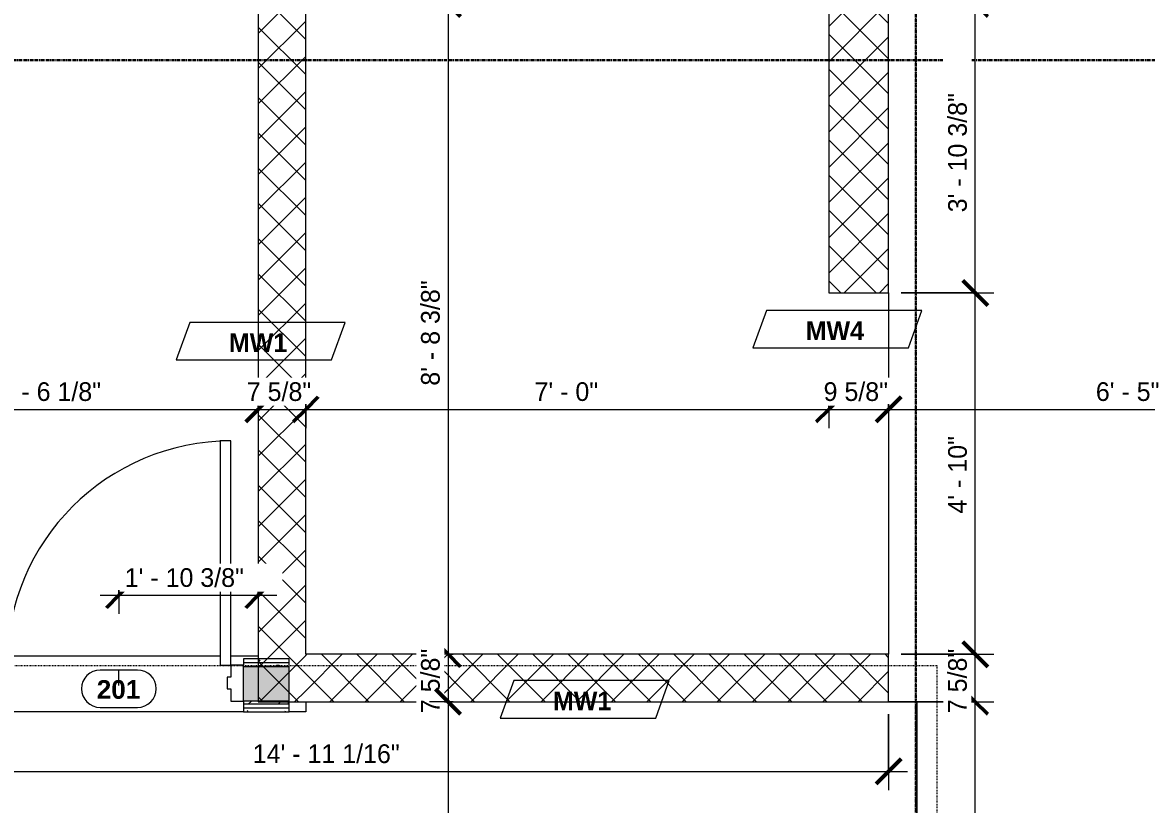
# Model space of a CAD drawing. Header units: inches. Extents: x -4058 to -1781, y 9814 to 12289.
# Drawn here: x -3624.8 to -3444.3, y 11415.7 to 11541.2 of the extents above; entities that cross this region are included whole.
import ezdxf

# ---------------------------------------------------------------- set-up
doc = ezdxf.new("R2010")
doc.units = ezdxf.units.IN
doc.header["$MEASUREMENT"] = 0
for name, pattern in [('Dash_2_', [0.25, 0.125, -0.125]), ('Grid Line 1_2_', [0.875, 0.5, -0.125, 0.125, -0.125]), ('Grid Line 1_2__2_', [0.875, 0.5, -0.125, 0.125, -0.125])]:
    doc.linetypes.add(name, pattern=pattern)
for name, color, linetype, lineweight in [('0-1', 7, 'Continuous', 5), ('0-4', 55, 'Continuous', 9), ('A-ANNO-DIMS', 211, 'Continuous', 9), ('A-ANNO-DIMS-32', 211, 'Continuous', 9), ('A-DOOR-1', 7, 'Continuous', 9), ('A-DOOR-FRAM-1', 7, 'Continuous', 9), ('A-DOOR-IDEN', 31, 'Continuous', 9), ('A-FLOR-1', 7, 'Continuous', 9), ('A-WALL-1', 7, 'Continuous', 9), ('A-WALL-IDEN', 211, 'Continuous', 9), ('A-WALL-PATT-1', 9, 'Continuous', 9), ('G-ANNO-SYMB-4', 111, 'Dash_2_', 9), ('I-WALL-2', 7, 'Continuous', 9), ('S-FNDN-1', 7, 'Continuous', 9), ('S-GRID-1', 1, 'Grid Line 1_2_', 9), ('S-GRID-2', 1, 'Grid Line 1_2__2_', 30)]:
    doc.layers.add(name, color=color, linetype=linetype, lineweight=lineweight)
doc.styles.add('Arial_B', font='arialbd.ttf', dxfattribs={"height": 3})
doc.styles.add('Century Gothic', font='ufonts.com_century-gothic.ttf', dxfattribs={"height": 3})
doc.styles.add('Century Gothic_B_1', font='GOTHICB.TTF', dxfattribs={"height": 3})
doc.dimstyles.new('THE_DIMENSION_STRING_5', dxfattribs={"dimscale": 12, "dimtxt": 3.132505, "dimasz": 0.333333, "dimexe": 0.25, "dimexo": 0.166667, "dimgap": 0.041667, "dimtad": 1, "dimdec": 4, "dimrnd": 0.0625, "dimzin": 3, "dimdsep": 46, "dimlunit": 4, "dimtxsty": 'Century Gothic', "dimblk1": 'OBLIQUE', "dimblk2": 'OBLIQUE', "dimsah": 1, "dimcen": 0.09, "dimdle": 0.25, "dimazin": 0, "dimtfac": 1, "dimtdec": 4, "dimtix": 1, "dimtmove": 0, "dimatfit": 3, "dimfxl": 1, "dimtvp": 1, "dimtfill": 1, "dimfrac": 2, "dimtolj": 1, "dimtzin": 0, "dimarcsym": 2})
pattern_1 = [(0, (0, 0), (10.24, 2.56), [0.422, -7.258, 0.422, -7.258, -40.96]), (0, (0, 0), (10.24, 2.56), [-15.36, 0.422, -14.938, 0.422, -7.258, -17.92]), (0, (0, 0), (10.24, 2.56), [-38.4, 0.422, -4.698, 0.422, -12.378]), (120, (3.84, 1.28), (-7.33702503, 7.58810013), [0.422, -7.258, 0.422, -7.258, -40.96]), (120, (3.84, 1.28), (-7.33702503, 7.58810013), [-15.36, 0.422, -14.938, 0.422, -7.258, -17.92]), (120, (3.84, 1.28), (-7.33702503, 7.58810013), [-38.4, 0.422, -4.698, 0.422, -12.378]), (240, (5.12, 6.4), (-2.90297497, -10.14810013), [0.422, -7.258, 0.422, -7.258, -40.96]), (240, (5.12, 6.4), (-2.90297497, -10.14810013), [-15.36, 0.422, -14.938, 0.422, -7.258, -17.92]), (240, (5.12, 6.4), (-2.90297497, -10.14810013), [-38.4, 0.422, -4.698, 0.422, -12.378])]
pattern_2 = [(45, (0, 0), (-2.8284271, 2.8284271), []), (135, (0, 0), (-2.8284271, -2.8284271), [])]

# ---------------------------------------------------------------- blocks, each defined once
blk = doc.blocks.new('CTR - 1st Phase - Shell_rvt-1-UNIT PLANS - 2ND FLOOR')
at = {"layer": 'A-FLOR-1'}
for p, q in [((-3485.7, 11497.81), (-3485.7, 11439.81)), ((-3579.32, 11432.19), (-3579.32, 11430.56)), ((-3481.17, 11432.19), (-3485.7, 11432.19)), ((-3485.7, 11432.19), (-3481.17, 11432.19)), ((-3481.17, 11369.86), (-3481.17, 11432.19)), ((-3481.17, 11432.19), (-3481.17, 11369.86)), ((-3589.32, 11430.56), (-3629.32, 11430.56)), ((-3579.32, 11430.56), (-3581.95, 11430.56))]:
    blk.add_line(p, q, dxfattribs=at)
at = {"layer": 'S-GRID-1'}
for p, q in [((-3481.32, 9836.18), (-3481.32, 12273)), ((-1781.27, 11535.19), (-4041.78, 11535.19))]:
    blk.add_line(p, q, dxfattribs=at)
blk = doc.blocks.new('HOLLOW METAL - STAIR DOOR 3-0 x 7-0-2683074-UNIT PLANS - 2ND FLOOR')
at = {"layer": 'A-DOOR-1'}
for p, q in [((18, 39.5), (16.25, 39.5)), ((16.25, 39.5), (16.25, 3.5)), ((18, 3.5), (18, 39.5)), ((16.25, 3.5), (18, 3.5))]:
    blk.add_line(p, q, dxfattribs=at)
blk.add_arc((18, 3.5), 36, 90, 180, dxfattribs=at)
at = {"layer": 'A-DOOR-FRAM-1'}
for p, q in [((-18, 3.5), (-20, 3.5)), ((-20, 3.5), (-20, -2.25)), ((-18, 1.5625), (-18, 3.5)), ((18, 3.5), (18, 1.5625)), ((20, 3.5), (18, 3.5)), ((20, -2.25), (20, 3.5)), ((-17.375, 1.5625), (-18, 1.5625)), ((-17.375, -0.3125), (-17.375, 1.5625)), ((18, 1.5625), (17.375, 1.5625)), ((17.375, 1.5625), (17.375, -0.3125)), ((-18, -2.25), (-18, -0.3125)), ((-18, -0.3125), (-17.375, -0.3125)), ((17.375, -0.3125), (18, -0.3125)), ((18, -0.3125), (18, -2.25)), ((-20, -2.25), (-18, -2.25)), ((18, -2.25), (20, -2.25))]:
    blk.add_line(p, q, dxfattribs=at)
blk = doc.blocks.new('CTR - 1st Phase -Stairs _ Elevators_rvt-1-UNIT PLANS - 2ND FLOOR')
at = {"layer": 'A-WALL-PATT-1'}
h = blk.add_hatch(dxfattribs=at)
h.set_pattern_fill('FP_1', color=256, style=0, pattern_type=2)
h.set_pattern_definition(pattern_1)
h.paths.add_polyline_path([(-3823.82, 11438.44), (-3629.32, 11438.44), (-3629.32, 11439.06), (-3823.82, 11439.06)], flags=0)
h.paths.add_polyline_path([(-3589.32, 11438.44), (-3581.95, 11438.44), (-3581.95, 11439.06), (-3589.32, 11439.06)], flags=0)
h = blk.add_hatch(dxfattribs=at)
h.set_pattern_fill('FP_1', color=256, style=0, pattern_type=2)
h.set_pattern_definition(pattern_1)
h.paths.add_polyline_path([(-3823.82, 11437.81), (-3629.32, 11437.81), (-3629.32, 11438.44), (-3823.82, 11438.44)], flags=0)
h.paths.add_polyline_path([(-3589.32, 11437.81), (-3581.95, 11437.81), (-3581.95, 11438.44), (-3589.32, 11438.44), (-3589.32, 11438.06)], flags=0)
h = blk.add_hatch(dxfattribs=at)
h.set_pattern_fill('FP_5', color=256, style=0, pattern_type=2)
h.set_pattern_definition([(161.57, (0.16, 0.16), (-1.279773737, -0.000426766), [0, -9.107, 1.011, 0]), (18.43, (-0.16, 0.16), (-1.279773737, 0.000426766), [0, -9.107, 1.011, 0]), (108.43, (0.16, 0.16), (0.639452382, -3.199964008), [3.035, -7.083]), (71.57, (-0.16, 0.16), (0.639452382, 3.199964008), [3.035, -7.083])])
h.paths.add_polyline_path([(-3823.82, 11432.31), (-3629.32, 11432.31), (-3629.32, 11437.81), (-3823.82, 11437.81), (-3823.82, 11436.36)], flags=0)
h.paths.add_polyline_path([(-3589.32, 11432.31), (-3581.95, 11432.31), (-3581.95, 11437.81), (-3589.32, 11437.81), (-3589.32, 11434.25)], flags=0)
h = blk.add_hatch(dxfattribs=at)
h.set_pattern_fill('FP_33', color=256, style=0, pattern_type=2)
h.set_pattern_definition([(45, (0, 0), (-3.1678384, 3.1678384), []), (45, (0, 4.8), (-3.1678384, 3.1678384), [])])
h.paths.add_polyline_path([(-3823.82, 11431.81), (-3629.32, 11431.81), (-3629.32, 11432.31), (-3823.82, 11432.31)], flags=0)
h.paths.add_polyline_path([(-3589.32, 11431.81), (-3581.95, 11431.81), (-3581.95, 11432.31), (-3589.32, 11432.31)], flags=0)
h = blk.add_hatch(dxfattribs=at)
h.set_pattern_fill('FP_1', color=256, style=0, pattern_type=2)
h.set_pattern_definition(pattern_1)
h.paths.add_polyline_path([(-3823.82, 11431.19), (-3629.32, 11431.19), (-3629.32, 11431.81), (-3823.82, 11431.81)], flags=0)
h.paths.add_polyline_path([(-3589.32, 11431.19), (-3581.95, 11431.19), (-3581.95, 11431.81), (-3589.32, 11431.81)], flags=0)
h = blk.add_hatch(dxfattribs=at)
h.set_pattern_fill('FP_1', color=256, style=0, pattern_type=2)
h.set_pattern_definition(pattern_1)
h.paths.add_polyline_path([(-3823.82, 11430.56), (-3629.32, 11430.56), (-3629.32, 11431.19), (-3823.82, 11431.19)], flags=0)
h.paths.add_polyline_path([(-3589.32, 11430.56), (-3581.95, 11430.56), (-3581.95, 11431.19), (-3589.32, 11431.19)], flags=0)
at = {"layer": 'A-FLOR-1'}
for p, q in [((-3684.32, 11439.56), (-3593.07, 11439.56)), ((-3591.32, 11439.56), (-3586.95, 11439.56))]:
    blk.add_line(p, q, dxfattribs=at)
at = {"layer": 'A-WALL-1'}
for p, q in [((-3581.95, 11438.44), (-3589.32, 11438.44)), ((-3581.95, 11437.81), (-3589.32, 11437.81)), ((-3581.95, 11432.31), (-3589.32, 11432.31)), ((-3581.95, 11431.81), (-3589.32, 11431.81)), ((-3581.95, 11431.19), (-3589.32, 11431.19))]:
    blk.add_line(p, q, dxfattribs=at)
at = {"layer": 'I-WALL-2'}
for p, q in [((-3581.95, 11439.06), (-3589.32, 11439.06)), ((-3589.32, 11439.06), (-3589.32, 11438.06)), ((-3581.95, 11430.56), (-3581.95, 11439.06)), ((-3589.32, 11432.31), (-3589.32, 11430.56)), ((-3589.32, 11430.56), (-3581.95, 11430.56))]:
    blk.add_line(p, q, dxfattribs=at)
at = {"layer": '0-4'}
blk.add_blockref('HOLLOW METAL - STAIR DOOR 3-0 x 7-0-2683074-UNIT PLANS - 2ND FLOOR', (-3609.32, 11434.56), dxfattribs=at)
blk = doc.blocks.new('CTR - 1st Phase - Structure_rvt-1-UNIT PLANS - 2ND FLOOR')
at = {"layer": 'A-WALL-PATT-1'}
h = blk.add_hatch(dxfattribs=at)
h.set_pattern_fill('FP_35', color=256, style=0, pattern_type=2)
h.set_pattern_definition(pattern_2)
h.paths.add_polyline_path([(-3495.32, 11432.19), (-3485.7, 11432.19), (-3485.7, 11439.81), (-3495.32, 11439.81)], flags=0)
h.paths.add_polyline_path([(-3495.32, 11497.81), (-3485.7, 11497.81), (-3485.7, 11551.81), (-3495.32, 11551.81), (-3495.32, 11529.9)], flags=0)
h = blk.add_hatch(dxfattribs=at)
h.set_pattern_fill('FP_35', color=256, style=0, pattern_type=2)
h.set_pattern_definition(pattern_2)
h.paths.add_polyline_path([(-3586.95, 11432.19), (-3579.32, 11432.19), (-3579.32, 11544.19), (-3586.95, 11544.19), (-3586.95, 11492.48)], flags=0)
h = blk.add_hatch(dxfattribs=at)
h.set_pattern_fill('FP_35', color=256, style=0, pattern_type=2)
h.set_pattern_definition(pattern_2)
h.paths.add_polyline_path([(-3579.32, 11432.19), (-3495.32, 11432.19), (-3495.32, 11439.81), (-3579.32, 11439.81)], flags=0)
at = {"layer": 'A-WALL-1'}
for p, q in [((-3586.95, 11544.19), (-3586.95, 11432.19)), ((-3579.32, 11439.81), (-3579.32, 11544.19)), ((-3495.32, 11439.81), (-3579.32, 11439.81)), ((-3586.95, 11432.19), (-3579.32, 11432.19)), ((-3579.32, 11432.19), (-3495.32, 11432.19))]:
    blk.add_line(p, q, dxfattribs=at)
at = {"layer": 'S-FNDN-1'}
for p, q in [((-3485.7, 11497.81), (-3485.7, 11551.81)), ((-3495.32, 11544.19), (-3495.32, 11497.81)), ((-3495.32, 11497.81), (-3485.7, 11497.81)), ((-3485.7, 11439.81), (-3495.32, 11439.81)), ((-3485.7, 11432.19), (-3485.7, 11439.81)), ((-3495.32, 11432.19), (-3485.7, 11432.19))]:
    blk.add_line(p, q, dxfattribs=at)
at = {"layer": 'S-GRID-2'}
for p, q in [((-3481.32, 9814.03), (-3481.32, 12247.5)), ((-1781.27, 11535.19), (-4041.78, 11535.19))]:
    blk.add_line(p, q, dxfattribs=at)
blk = doc.blocks.new('Wall Tag - Arch Wall-3956453-UNIT PLANS - 2ND FLOOR')
at = {"layer": 'A-WALL-IDEN'}
for p, q in [((-0.3561, 0.0937), (-0.4244, -0.0937)), ((0.4244, 0.0937), (-0.3561, 0.0937)), ((0.3561, -0.0937), (0.4244, 0.0937)), ((-0.4244, -0.0937), (0.3561, -0.0937))]:
    blk.add_line(p, q, dxfattribs=at)
blk = doc.blocks.new('DIMBLOCK1101-UNIT PLANS - 2ND FLOOR')
at = {"layer": 'A-ANNO-DIMS-32', "lineweight": 50}
for p, q in [((-3471.8, 11432.19), (-3473.8, 11434.19)), ((-3471.8, 11432.19), (-3469.8, 11430.19)), ((-3471.8, 11368.74), (-3473.8, 11370.74)), ((-3471.8, 11368.74), (-3469.8, 11366.74))]:
    blk.add_line(p, q, dxfattribs=at)
at = {"layer": 'A-ANNO-DIMS-32'}
for p, q in [((-3483.7, 11432.19), (-3468.8, 11432.19)), ((-3471.8, 11432.19), (-3483.7, 11432.19)), ((-3471.8, 11368.74), (-3471.8, 11432.19)), ((-3481.67, 11368.74), (-3468.8, 11368.74)), ((-3471.8, 11368.74), (-3481.67, 11368.74))]:
    blk.add_line(p, q, dxfattribs=at)
at = {"layer": 'A-ANNO-DIMS-32', "color": 0, "insert": (-3476.15, 11390.22), "char_height": 3, "width": 24.5827, "attachment_point": 1, "rotation": 90, "line_spacing_factor": 0.984502, "style": 'Century Gothic', "bg_fill": 3, "box_fill_scale": 1.25, "bg_fill_color": 256, "bg_fill_true_color": 13158600, "bg_fill_transparency": 0}
blk.add_mtext('5\' - 3 7/16"', dxfattribs=at)
blk = doc.blocks.new('_Oblique')
at = {"color": 0, "linetype": 'ByBlock', "lineweight": -2}
blk.add_line((-0.5, -0.5), (0.5, 0.5), dxfattribs=at)
blk = doc.blocks.new('DIMBLOCK1102-UNIT PLANS - 2ND FLOOR')
at = {"layer": 'A-ANNO-DIMS-32', "lineweight": 50}
for p, q in [((-3471.8, 11439.81), (-3473.8, 11441.81)), ((-3471.8, 11439.81), (-3469.8, 11437.81)), ((-3471.8, 11432.19), (-3473.8, 11434.19)), ((-3471.8, 11432.19), (-3469.8, 11430.19))]:
    blk.add_line(p, q, dxfattribs=at)
at = {"layer": 'A-ANNO-DIMS-32'}
for p, q in [((-3483.7, 11439.81), (-3468.8, 11439.81)), ((-3471.8, 11439.81), (-3483.7, 11439.81)), ((-3471.8, 11432.19), (-3471.8, 11439.81)), ((-3483.7, 11432.19), (-3468.8, 11432.19)), ((-3471.8, 11432.19), (-3483.7, 11432.19))]:
    blk.add_line(p, q, dxfattribs=at)
at = {"layer": 'A-ANNO-DIMS-32', "color": 0, "insert": (-3476.15, 11430.36), "char_height": 3, "width": 13.5444, "attachment_point": 1, "rotation": 90, "line_spacing_factor": 0.984502, "style": 'Century Gothic', "bg_fill": 3, "box_fill_scale": 1.25, "bg_fill_color": 256, "bg_fill_true_color": 13158600, "bg_fill_transparency": 0}
blk.add_mtext('7 5/8"', dxfattribs=at)
blk = doc.blocks.new('DIMBLOCK1103-UNIT PLANS - 2ND FLOOR')
at = {"layer": 'A-ANNO-DIMS-32', "lineweight": 50}
for p, q in [((-3471.8, 11497.81), (-3473.8, 11499.81)), ((-3471.8, 11497.81), (-3469.8, 11495.81)), ((-3471.8, 11439.81), (-3473.8, 11441.81)), ((-3471.8, 11439.81), (-3469.8, 11437.81))]:
    blk.add_line(p, q, dxfattribs=at)
at = {"layer": 'A-ANNO-DIMS-32'}
for p, q in [((-3483.7, 11497.81), (-3468.8, 11497.81)), ((-3471.8, 11497.81), (-3483.7, 11497.81)), ((-3471.8, 11439.81), (-3471.8, 11497.81)), ((-3483.7, 11439.81), (-3468.8, 11439.81)), ((-3471.8, 11439.81), (-3483.7, 11439.81))]:
    blk.add_line(p, q, dxfattribs=at)
at = {"layer": 'A-ANNO-DIMS-32', "color": 0, "insert": (-3476.15, 11462.4), "char_height": 3, "width": 15.394, "attachment_point": 1, "rotation": 90, "line_spacing_factor": 0.984502, "style": 'Century Gothic', "bg_fill": 3, "box_fill_scale": 1.25, "bg_fill_color": 256, "bg_fill_true_color": 13158600, "bg_fill_transparency": 0}
blk.add_mtext('4\' - 10"', dxfattribs=at)
blk = doc.blocks.new('DIMBLOCK1104-UNIT PLANS - 2ND FLOOR')
at = {"layer": 'A-ANNO-DIMS-32', "lineweight": 50}
for p, q in [((-3471.8, 11544.19), (-3473.8, 11546.19)), ((-3471.8, 11544.19), (-3469.8, 11542.19)), ((-3471.8, 11497.81), (-3473.8, 11499.81)), ((-3471.8, 11497.81), (-3469.8, 11495.81))]:
    blk.add_line(p, q, dxfattribs=at)
at = {"layer": 'A-ANNO-DIMS-32'}
for p, q in [((-3493.32, 11544.19), (-3468.8, 11544.19)), ((-3471.8, 11544.19), (-3493.32, 11544.19)), ((-3471.8, 11497.81), (-3471.8, 11544.19)), ((-3483.7, 11497.81), (-3468.8, 11497.81)), ((-3471.8, 11497.81), (-3483.7, 11497.81))]:
    blk.add_line(p, q, dxfattribs=at)
at = {"layer": 'A-ANNO-DIMS-32', "color": 0, "insert": (-3476.15, 11510.76), "char_height": 3, "width": 24.5827, "attachment_point": 1, "rotation": 90, "line_spacing_factor": 0.984502, "style": 'Century Gothic', "bg_fill": 3, "box_fill_scale": 1.25, "bg_fill_color": 256, "bg_fill_true_color": 13158600, "bg_fill_transparency": 0}
blk.add_mtext('3\' - 10 3/8"', dxfattribs=at)
blk = doc.blocks.new('DIMBLOCK1131-UNIT PLANS - 2ND FLOOR')
at = {"layer": 'A-ANNO-DIMS-32'}
for p, q in [((-3653.07, 11486.63), (-3653.07, 11476.13)), ((-3653.07, 11479.13), (-3653.07, 11486.63)), ((-3653.07, 11479.13), (-3586.95, 11479.13)), ((-3586.95, 11479.96), (-3586.95, 11476.13)), ((-3586.95, 11479.13), (-3586.95, 11479.96))]:
    blk.add_line(p, q, dxfattribs=at)
at = {"layer": 'A-ANNO-DIMS-32', "lineweight": 50}
for p, q in [((-3653.07, 11479.13), (-3651.07, 11481.13)), ((-3586.95, 11479.13), (-3584.95, 11481.13)), ((-3653.07, 11479.13), (-3655.07, 11477.13)), ((-3586.95, 11479.13), (-3588.95, 11477.13))]:
    blk.add_line(p, q, dxfattribs=at)
at = {"layer": 'A-ANNO-DIMS-32', "color": 0, "insert": (-3629.09, 11483.48), "char_height": 3, "width": 21.7784, "attachment_point": 1, "line_spacing_factor": 0.984502, "style": 'Century Gothic', "bg_fill": 3, "box_fill_scale": 1.25, "bg_fill_color": 256, "bg_fill_true_color": 13158600, "bg_fill_transparency": 0}
blk.add_mtext('5\' - 6 1/8"', dxfattribs=at)
blk = doc.blocks.new('DIMBLOCK1132-UNIT PLANS - 2ND FLOOR')
at = {"layer": 'A-ANNO-DIMS-32', "lineweight": 50}
for p, q in [((-3586.95, 11479.13), (-3584.95, 11481.13)), ((-3579.32, 11479.13), (-3577.32, 11481.13)), ((-3586.95, 11479.13), (-3588.95, 11477.13)), ((-3579.32, 11479.13), (-3581.32, 11477.13))]:
    blk.add_line(p, q, dxfattribs=at)
at = {"layer": 'A-ANNO-DIMS-32'}
for p, q in [((-3586.95, 11479.96), (-3586.95, 11476.13)), ((-3586.95, 11479.13), (-3586.95, 11479.96)), ((-3586.95, 11479.13), (-3579.32, 11479.13)), ((-3579.32, 11479.96), (-3579.32, 11476.13)), ((-3579.32, 11479.13), (-3579.32, 11479.96))]:
    blk.add_line(p, q, dxfattribs=at)
at = {"layer": 'A-ANNO-DIMS-32', "color": 0, "insert": (-3588.78, 11483.48), "char_height": 3, "width": 13.5444, "attachment_point": 1, "line_spacing_factor": 0.984502, "style": 'Century Gothic', "bg_fill": 3, "box_fill_scale": 1.25, "bg_fill_color": 256, "bg_fill_true_color": 13158600, "bg_fill_transparency": 0}
blk.add_mtext('7 5/8"', dxfattribs=at)
blk = doc.blocks.new('DIMBLOCK1133-UNIT PLANS - 2ND FLOOR')
at = {"layer": 'A-ANNO-DIMS-32', "lineweight": 50}
for p, q in [((-3579.32, 11479.13), (-3577.32, 11481.13)), ((-3495.32, 11479.13), (-3493.32, 11481.13)), ((-3579.32, 11479.13), (-3581.32, 11477.13)), ((-3495.32, 11479.13), (-3497.32, 11477.13))]:
    blk.add_line(p, q, dxfattribs=at)
at = {"layer": 'A-ANNO-DIMS-32'}
for p, q in [((-3579.32, 11479.96), (-3579.32, 11476.13)), ((-3579.32, 11479.13), (-3579.32, 11479.96)), ((-3579.32, 11479.13), (-3495.32, 11479.13)), ((-3495.32, 11479.96), (-3495.32, 11476.13)), ((-3495.32, 11479.13), (-3495.32, 11479.96))]:
    blk.add_line(p, q, dxfattribs=at)
at = {"layer": 'A-ANNO-DIMS-32', "color": 0, "insert": (-3542.57, 11483.48), "char_height": 3, "width": 12.5897, "attachment_point": 1, "line_spacing_factor": 0.984502, "style": 'Century Gothic', "bg_fill": 3, "box_fill_scale": 1.25, "bg_fill_color": 256, "bg_fill_true_color": 13158600, "bg_fill_transparency": 0}
blk.add_mtext('7\' - 0"', dxfattribs=at)
blk = doc.blocks.new('DIMBLOCK1134-UNIT PLANS - 2ND FLOOR')
at = {"layer": 'A-ANNO-DIMS-32', "lineweight": 50}
for p, q in [((-3495.32, 11479.13), (-3493.32, 11481.13)), ((-3485.7, 11479.13), (-3483.7, 11481.13)), ((-3495.32, 11479.13), (-3497.32, 11477.13)), ((-3485.7, 11479.13), (-3487.7, 11477.13))]:
    blk.add_line(p, q, dxfattribs=at)
at = {"layer": 'A-ANNO-DIMS-32'}
for p, q in [((-3495.32, 11479.96), (-3495.32, 11476.13)), ((-3495.32, 11479.13), (-3495.32, 11479.96)), ((-3495.32, 11479.13), (-3485.7, 11479.13)), ((-3485.7, 11479.96), (-3485.7, 11476.13)), ((-3485.7, 11479.13), (-3485.7, 11479.96))]:
    blk.add_line(p, q, dxfattribs=at)
at = {"layer": 'A-ANNO-DIMS-32', "color": 0, "insert": (-3496.15, 11483.48), "char_height": 3, "width": 13.5444, "attachment_point": 1, "line_spacing_factor": 0.984502, "style": 'Century Gothic', "bg_fill": 3, "box_fill_scale": 1.25, "bg_fill_color": 256, "bg_fill_true_color": 13158600, "bg_fill_transparency": 0}
blk.add_mtext('9 5/8"', dxfattribs=at)
blk = doc.blocks.new('DIMBLOCK1135-UNIT PLANS - 2ND FLOOR')
at = {"layer": 'A-ANNO-DIMS-32', "lineweight": 50}
for p, q in [((-3485.7, 11479.13), (-3483.7, 11481.13)), ((-3408.67, 11479.13), (-3406.67, 11481.13)), ((-3485.7, 11479.13), (-3487.7, 11477.13)), ((-3408.67, 11479.13), (-3410.67, 11477.13))]:
    blk.add_line(p, q, dxfattribs=at)
at = {"layer": 'A-ANNO-DIMS-32'}
for p, q in [((-3485.7, 11479.96), (-3485.7, 11476.13)), ((-3485.7, 11479.13), (-3485.7, 11479.96)), ((-3485.7, 11479.13), (-3408.67, 11479.13)), ((-3408.67, 11479.96), (-3408.67, 11476.13)), ((-3408.67, 11479.13), (-3408.67, 11479.96))]:
    blk.add_line(p, q, dxfattribs=at)
at = {"layer": 'A-ANNO-DIMS-32', "color": 0, "insert": (-3452.43, 11483.48), "char_height": 3, "width": 12.5897, "attachment_point": 1, "line_spacing_factor": 0.984502, "style": 'Century Gothic', "bg_fill": 3, "box_fill_scale": 1.25, "bg_fill_color": 256, "bg_fill_true_color": 13158600, "bg_fill_transparency": 0}
blk.add_mtext('6\' - 5"', dxfattribs=at)
blk = doc.blocks.new('DIMBLOCK1145-UNIT PLANS - 2ND FLOOR')
at = {"layer": 'A-ANNO-DIMS-32', "lineweight": 50}
for p, q in [((-3556.46, 11544.19), (-3558.46, 11546.19)), ((-3556.46, 11544.19), (-3554.46, 11542.19)), ((-3556.46, 11439.81), (-3558.46, 11441.81)), ((-3556.46, 11439.81), (-3554.46, 11437.81))]:
    blk.add_line(p, q, dxfattribs=at)
at = {"layer": 'A-ANNO-DIMS-32'}
for p, q in [((-3555.63, 11544.19), (-3559.46, 11544.19)), ((-3556.46, 11544.19), (-3556.46, 11439.81)), ((-3556.46, 11544.19), (-3555.63, 11544.19)), ((-3555.63, 11439.81), (-3559.46, 11439.81)), ((-3556.46, 11439.81), (-3555.63, 11439.81))]:
    blk.add_line(p, q, dxfattribs=at)
at = {"layer": 'A-ANNO-DIMS-32', "color": 0, "insert": (-3560.8, 11482.93), "char_height": 3, "width": 21.7784, "attachment_point": 1, "rotation": 90, "line_spacing_factor": 0.984502, "style": 'Century Gothic', "bg_fill": 3, "box_fill_scale": 1.25, "bg_fill_color": 256, "bg_fill_true_color": 13158600, "bg_fill_transparency": 0}
blk.add_mtext('8\' - 8 3/8"', dxfattribs=at)
blk = doc.blocks.new('DIMBLOCK1146-UNIT PLANS - 2ND FLOOR')
at = {"layer": 'A-ANNO-DIMS-32', "lineweight": 50}
for p, q in [((-3556.46, 11439.81), (-3558.46, 11441.81)), ((-3556.46, 11439.81), (-3554.46, 11437.81)), ((-3556.46, 11432.19), (-3558.46, 11434.19)), ((-3556.46, 11432.19), (-3554.46, 11430.19))]:
    blk.add_line(p, q, dxfattribs=at)
at = {"layer": 'A-ANNO-DIMS-32'}
for p, q in [((-3555.63, 11439.81), (-3559.46, 11439.81)), ((-3556.46, 11439.81), (-3556.46, 11432.19)), ((-3556.46, 11439.81), (-3555.63, 11439.81)), ((-3555.63, 11432.19), (-3559.46, 11432.19)), ((-3556.46, 11432.19), (-3555.63, 11432.19))]:
    blk.add_line(p, q, dxfattribs=at)
at = {"layer": 'A-ANNO-DIMS-32', "color": 0, "insert": (-3560.8, 11430.36), "char_height": 3, "width": 13.5444, "attachment_point": 1, "rotation": 90, "line_spacing_factor": 0.984502, "style": 'Century Gothic', "bg_fill": 3, "box_fill_scale": 1.25, "bg_fill_color": 256, "bg_fill_true_color": 13158600, "bg_fill_transparency": 0}
blk.add_mtext('7 5/8"', dxfattribs=at)
blk = doc.blocks.new('DIMBLOCK1147-UNIT PLANS - 2ND FLOOR')
at = {"layer": 'A-ANNO-DIMS-32', "lineweight": 50}
for p, q in [((-3556.46, 11432.19), (-3558.46, 11434.19)), ((-3556.46, 11432.19), (-3554.46, 11430.19)), ((-3556.46, 11368.74), (-3558.46, 11370.74)), ((-3556.46, 11368.74), (-3554.46, 11366.74))]:
    blk.add_line(p, q, dxfattribs=at)
at = {"layer": 'A-ANNO-DIMS-32'}
for p, q in [((-3555.63, 11432.19), (-3559.46, 11432.19)), ((-3556.46, 11432.19), (-3556.46, 11365.74)), ((-3556.46, 11432.19), (-3555.63, 11432.19)), ((-3555.63, 11368.74), (-3559.46, 11368.74)), ((-3556.46, 11368.74), (-3555.63, 11368.74))]:
    blk.add_line(p, q, dxfattribs=at)
at = {"layer": 'A-ANNO-DIMS-32', "color": 0, "insert": (-3560.8, 11390.22), "char_height": 3, "width": 24.5827, "attachment_point": 1, "rotation": 90, "line_spacing_factor": 0.984502, "style": 'Century Gothic', "bg_fill": 3, "box_fill_scale": 1.25, "bg_fill_color": 256, "bg_fill_true_color": 13158600, "bg_fill_transparency": 0}
blk.add_mtext('5\' - 3 7/16"', dxfattribs=at)
blk = doc.blocks.new('DIMBLOCK1149-UNIT PLANS - 2ND FLOOR')
at = {"layer": 'A-ANNO-DIMS-32'}
for p, q in [((-3485.7, 11430.19), (-3485.7, 11418.02)), ((-3485.7, 11421.02), (-3485.7, 11430.19)), ((-3664.77, 11421.84), (-3664.77, 11418.02)), ((-3664.77, 11421.02), (-3664.77, 11421.84)), ((-3664.77, 11421.02), (-3482.7, 11421.02))]:
    blk.add_line(p, q, dxfattribs=at)
at = {"layer": 'A-ANNO-DIMS-32', "lineweight": 50}
for p, q in [((-3664.77, 11421.02), (-3662.77, 11423.02)), ((-3485.7, 11421.02), (-3483.7, 11423.02)), ((-3664.77, 11421.02), (-3666.77, 11419.02)), ((-3485.7, 11421.02), (-3487.7, 11419.02))]:
    blk.add_line(p, q, dxfattribs=at)
at = {"layer": 'A-ANNO-DIMS-32', "color": 0, "insert": (-3587.82, 11425.36), "char_height": 3, "width": 30.1914, "attachment_point": 1, "line_spacing_factor": 0.984502, "style": 'Century Gothic', "bg_fill": 3, "box_fill_scale": 1.25, "bg_fill_color": 256, "bg_fill_true_color": 13158600, "bg_fill_transparency": 0}
blk.add_mtext('14\' - 11 1/16"', dxfattribs=at)
blk = doc.blocks.new('DIMBLOCK1150-UNIT PLANS - 2ND FLOOR')
at = {"layer": 'A-ANNO-DIMS-32', "lineweight": 50}
for p, q in [((-3609.32, 11449.29), (-3607.32, 11451.29)), ((-3586.95, 11449.29), (-3584.95, 11451.29)), ((-3609.32, 11449.29), (-3611.32, 11447.29)), ((-3586.95, 11449.29), (-3588.95, 11447.29))]:
    blk.add_line(p, q, dxfattribs=at)
at = {"layer": 'A-ANNO-DIMS-32'}
for p, q in [((-3609.32, 11450.12), (-3609.32, 11446.29)), ((-3609.32, 11449.29), (-3609.32, 11450.12)), ((-3586.95, 11450.12), (-3586.95, 11446.29)), ((-3586.95, 11449.29), (-3586.95, 11450.12)), ((-3612.32, 11449.29), (-3583.95, 11449.29))]:
    blk.add_line(p, q, dxfattribs=at)
at = {"layer": 'A-ANNO-DIMS-32', "color": 0, "insert": (-3608.38, 11453.63), "char_height": 3, "width": 24.5827, "attachment_point": 1, "line_spacing_factor": 0.984502, "style": 'Century Gothic', "bg_fill": 3, "box_fill_scale": 1.25, "bg_fill_color": 256, "bg_fill_true_color": 13158600, "bg_fill_transparency": 0}
blk.add_mtext('1\' - 10 3/8"', dxfattribs=at)
blk = doc.blocks.new('Door Tag - Mark - Instance-4122133-UNIT PLANS - 2ND FLOOR')
at = {"layer": 'A-DOOR-IDEN'}
for p, q in [((0.09375, 0.09375), (-0.09375, 0.09375)), ((-0.09375, -0.09375), (0.09375, -0.09375))]:
    blk.add_line(p, q, dxfattribs=at)
for centre, start, end in [((-0.09375, 0), 90, 270), ((0.09375, 0), 270, 90)]:
    blk.add_arc(centre, 0.09375, start, end, dxfattribs=at)

msp = doc.modelspace()

# ---------------------------------------------------------------- linework, layer by layer
at = {"layer": 'A-DOOR-IDEN'}
msp.add_line((-3609.32374, 11434.8144), (-3609.32374, 11437.28799), dxfattribs=at)
at = {"layer": 'G-ANNO-SYMB-4'}
for p, q in [((-3926.80255, 11438.02705), (-3477.94625, 11438.02705)), ((-3477.94625, 11438.02705), (-3477.94625, 11123.17072))]:
    msp.add_line(p, q, dxfattribs=at)

# ---------------------------------------------------------------- block references
at = {"layer": '0-1'}
for name in ['CTR - 1st Phase - Shell_rvt-1-UNIT PLANS - 2ND FLOOR', 'CTR - 1st Phase - Structure_rvt-1-UNIT PLANS - 2ND FLOOR', 'CTR - 1st Phase -Stairs _ Elevators_rvt-1-UNIT PLANS - 2ND FLOOR']:
    msp.add_blockref(name, (0, 0), dxfattribs=at)
at = {"layer": 'A-WALL-IDEN', "xscale": 31.99999999999999, "yscale": 31.99999999999999, "zscale": 31.99999999999999}
for p in [(-3493.92925, 11492.0019), (-3586.55425, 11490.09565), (-3534.51124, 11432.58388)]:
    msp.add_blockref('Wall Tag - Arch Wall-3956453-UNIT PLANS - 2ND FLOOR', p, dxfattribs=at)

# ---------------------------------------------------------------- texts
at = {"layer": 'A-WALL-IDEN', "char_height": 3, "width": 12.221, "attachment_point": 1, "style": 'Century Gothic_B_1'}
for s, insert in [('MW4', (-3499.02234, 11493.24943)), ('MW1', (-3591.64734, 11491.34318)), ('MW1', (-3539.60432, 11433.83141))]:
    msp.add_mtext(s, dxfattribs=dict(at, insert=insert))

# ---------------------------------------------------------------- next in the draw order: dimensions: what is measured, and where the dimension line sits
at = {"layer": 'A-ANNO-DIMS'}
for base, p1, p2, override, picture, middle in [((-3586.94874, 11479.12977), (-3653.07374, 11488.6269), (-3586.94874, 11481.9582), {"dimpost": '<>', "dimfxl": 66.460418}, 'DIMBLOCK1131-UNIT PLANS - 2ND FLOOR', (-3620.01124, 11481.37144)), ((-3586.94874, 11449.28924), (-3609.32374, 11452.11766), (-3586.94874, 11452.11766), {"dimpost": '<>', "dimfxl": 22.375}, 'DIMBLOCK1150-UNIT PLANS - 2ND FLOOR', (-3598.13624, 11451.53091))]:
    dim = msp.add_linear_dim(base=base, p1=p1, p2=p2, dimstyle='THE_DIMENSION_STRING_5', override=override, dxfattribs=at)
    dim.commit()
    dim.dimension.update_dxf_attribs({"geometry": picture, "text_midpoint": middle})
dim = msp.add_linear_dim(base=(-3471.80166, 11432.1894), p1=(-3483.67374, 11368.7394), p2=(-3485.69874, 11432.1894), angle=90, dimstyle='THE_DIMENSION_STRING_5', override={"dimpost": '<>', "dimfxl": 63.482306}, dxfattribs=at)
dim.commit()
dim.dimension.update_dxf_attribs({"geometry": 'DIMBLOCK1101-UNIT PLANS - 2ND FLOOR', "text_midpoint": (-3474.04334, 11400.4644)})

# ---------------------------------------------------------------- next in the draw order: dimensions: what is measured, and where the dimension line sits
dim = msp.add_linear_dim(base=(-3579.32374, 11479.12977), p1=(-3586.94874, 11481.9582), p2=(-3579.32374, 11481.9582), dimstyle='THE_DIMENSION_STRING_5', override={"dimpost": '<>', "dimfxl": 7.625}, dxfattribs=at)
dim.commit()
dim.dimension.update_dxf_attribs({"geometry": 'DIMBLOCK1132-UNIT PLANS - 2ND FLOOR', "text_midpoint": (-3583.13624, 11481.37144)})
dim = msp.add_linear_dim(base=(-3471.80166, 11439.8144), p1=(-3485.69874, 11432.1894), p2=(-3485.69874, 11439.8144), angle=90, dimstyle='THE_DIMENSION_STRING_5', override={"dimpost": '<>', "dimfxl": 7.625}, dxfattribs=at)
dim.commit()
dim.dimension.update_dxf_attribs({"geometry": 'DIMBLOCK1102-UNIT PLANS - 2ND FLOOR', "text_midpoint": (-3474.04334, 11436.0019)})

# ---------------------------------------------------------------- next in the draw order: dimensions: what is measured, and where the dimension line sits
dim = msp.add_linear_dim(base=(-3471.80166, 11497.8144), p1=(-3485.69874, 11439.8144), p2=(-3485.69874, 11497.8144), angle=90, dimstyle='THE_DIMENSION_STRING_5', override={"dimpost": '<>', "dimfxl": 58}, dxfattribs=at)
dim.commit()
dim.dimension.update_dxf_attribs({"geometry": 'DIMBLOCK1103-UNIT PLANS - 2ND FLOOR', "text_midpoint": (-3473.87712, 11468.8144)})
dim = msp.add_linear_dim(base=(-3495.32374, 11479.12977), p1=(-3579.32374, 11481.9582), p2=(-3495.32374, 11481.9582), dimstyle='THE_DIMENSION_STRING_5', override={"dimpost": '<>', "dimfxl": 84}, dxfattribs=at)
dim.commit()
dim.dimension.update_dxf_attribs({"geometry": 'DIMBLOCK1133-UNIT PLANS - 2ND FLOOR', "text_midpoint": (-3537.32374, 11481.20523)})

# ---------------------------------------------------------------- next in the draw order: dimensions: what is measured, and where the dimension line sits
for base, p1, p2, override, picture, middle in [((-3556.4559, 11439.8144), (-3553.62748, 11544.1894), (-3553.62748, 11439.8144), {"dimpost": '<>', "dimfxl": 104.375}, 'DIMBLOCK1145-UNIT PLANS - 2ND FLOOR', (-3558.69758, 11492.0019)), ((-3471.80166, 11544.1894), (-3485.69874, 11497.8144), (-3495.32374, 11544.1894), {"dimpost": '<>', "dimfxl": 47.36329}, 'DIMBLOCK1104-UNIT PLANS - 2ND FLOOR', (-3474.04334, 11521.0019))]:
    dim = msp.add_linear_dim(base=base, p1=p1, p2=p2, angle=90, dimstyle='THE_DIMENSION_STRING_5', override=override, dxfattribs=at)
    dim.commit()
    dim.dimension.update_dxf_attribs({"geometry": picture, "text_midpoint": middle})
dim = msp.add_linear_dim(base=(-3485.69874, 11479.12977), p1=(-3495.32374, 11481.9582), p2=(-3485.69874, 11481.9582), dimstyle='THE_DIMENSION_STRING_5', override={"dimpost": '<>', "dimfxl": 9.625}, dxfattribs=at)
dim.commit()
dim.dimension.update_dxf_attribs({"geometry": 'DIMBLOCK1134-UNIT PLANS - 2ND FLOOR', "text_midpoint": (-3490.51124, 11481.37144)})

# ---------------------------------------------------------------- next in the draw order: dimensions: what is measured, and where the dimension line sits
dim = msp.add_linear_dim(base=(-3408.67374, 11479.12977), p1=(-3485.69874, 11481.9582), p2=(-3408.67374, 11481.9582), dimstyle='THE_DIMENSION_STRING_5', override={"dimpost": '<>', "dimfxl": 77.025}, dxfattribs=at)
dim.commit()
dim.dimension.update_dxf_attribs({"geometry": 'DIMBLOCK1135-UNIT PLANS - 2ND FLOOR', "text_midpoint": (-3447.18624, 11481.20523)})
dim = msp.add_linear_dim(base=(-3556.4559, 11432.1894), p1=(-3553.62748, 11439.8144), p2=(-3553.62748, 11432.1894), angle=90, dimstyle='THE_DIMENSION_STRING_5', override={"dimpost": '<>', "dimfxl": 7.625}, dxfattribs=at)
dim.commit()
dim.dimension.update_dxf_attribs({"geometry": 'DIMBLOCK1146-UNIT PLANS - 2ND FLOOR', "text_midpoint": (-3558.69758, 11436.0019)})

# ---------------------------------------------------------------- next in the draw order: dimensions: what is measured, and where the dimension line sits
dim = msp.add_linear_dim(base=(-3556.4559, 11368.7394), p1=(-3553.62748, 11432.1894), p2=(-3553.62748, 11368.7394), angle=90, dimstyle='THE_DIMENSION_STRING_5', override={"dimpost": '<>', "dimfxl": 63.45}, dxfattribs=at)
dim.commit()
dim.dimension.update_dxf_attribs({"geometry": 'DIMBLOCK1147-UNIT PLANS - 2ND FLOOR', "text_midpoint": (-3558.69758, 11400.4644)})

# ---------------------------------------------------------------- next in the draw order: dimensions: what is measured, and where the dimension line sits
dim = msp.add_linear_dim(base=(-3485.69874, 11421.01639), p1=(-3664.77374, 11423.84482), p2=(-3485.69874, 11432.1894), dimstyle='THE_DIMENSION_STRING_5', override={"dimpost": '<>', "dimfxl": 179.269316}, dxfattribs=at)
dim.commit()
dim.dimension.update_dxf_attribs({"geometry": 'DIMBLOCK1149-UNIT PLANS - 2ND FLOOR', "text_midpoint": (-3575.23624, 11423.25806)})

# ---------------------------------------------------------------- next in the draw order: block references
at = {"layer": 'A-DOOR-IDEN', "xscale": 31.99999999999999, "yscale": 31.99999999999999, "zscale": 31.99999999999999}
msp.add_blockref('Door Tag - Mark - Instance-4122133-UNIT PLANS - 2ND FLOOR', (-3609.32374, 11434.28799), dxfattribs=at)

# ---------------------------------------------------------------- next in the draw order: texts
at = {"layer": 'A-DOOR-IDEN', "insert": (-3612.87767, 11435.66784), "char_height": 3, "width": 8.484, "attachment_point": 1, "style": 'Arial_B'}
msp.add_mtext('201', dxfattribs=at)

doc.saveas('drawing.dxf')
